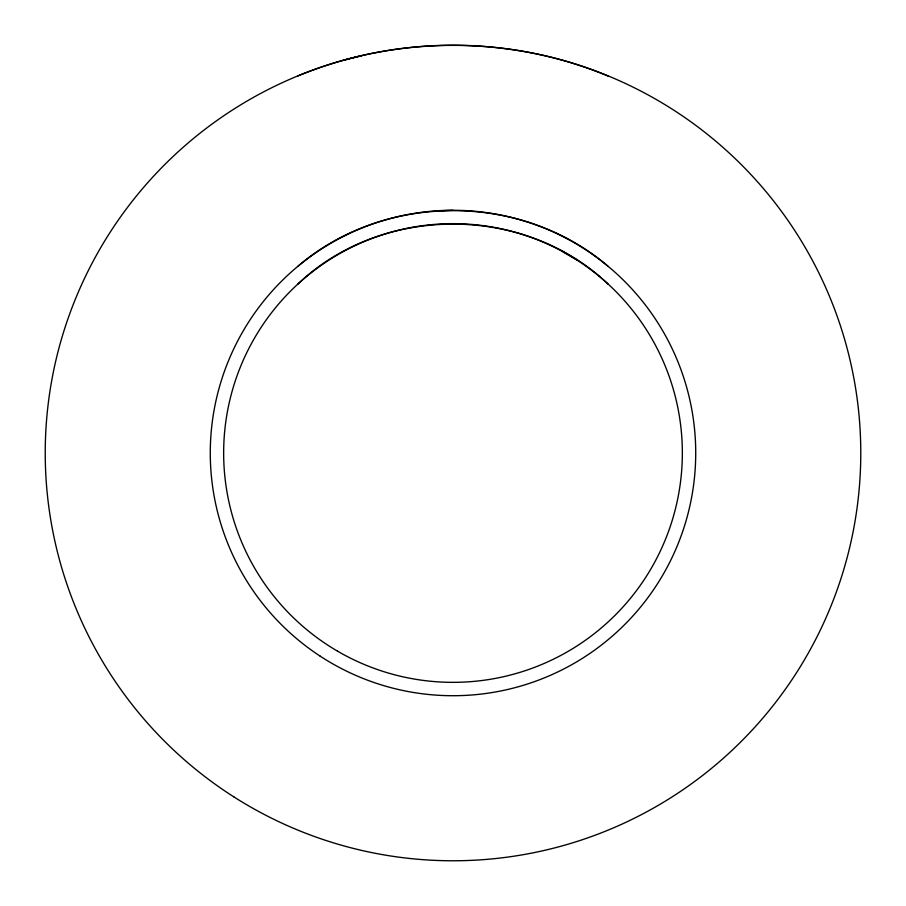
<?xml version="1.0" encoding="UTF-8"?>
<svg xmlns="http://www.w3.org/2000/svg" width="906" height="906" viewBox="0 0 906 906"><rect width="100%" height="100%" fill="white"/><g stroke="black" fill="none" stroke-linecap="round" stroke-linejoin="round"><path stroke-width="1.36" d="M297.655 284.325C380.996 204.065 525.061 204.02 608.345 284.382M297.655 266.534C383.77 192.061 522.298 192.015 608.345 266.579M297.655 76.036C395.877 35.255 510.214 34.994 608.345 76.183M343.159 60.328L361.687 55.742M436.046 210.871L453 210.328M562.841 251.721L576.612 259.818M233.963 796.952A407.779 407.779 0 0 0 860.394 470.712A407.779 407.779 0 0 0 264.643 91.336A407.779 407.779 0 0 0 233.963 796.952M337.587 651.188A229.343 229.343 0 0 0 682.343 453.861A229.343 229.343 0 0 0 339.07 253.952A229.343 229.343 0 0 0 337.587 651.188M320.112 656.114A242.729 242.729 0 0 0 695.344 466.533A242.729 242.729 0 0 0 343.544 236.353A242.729 242.729 0 0 0 320.112 656.114"/></g></svg>
